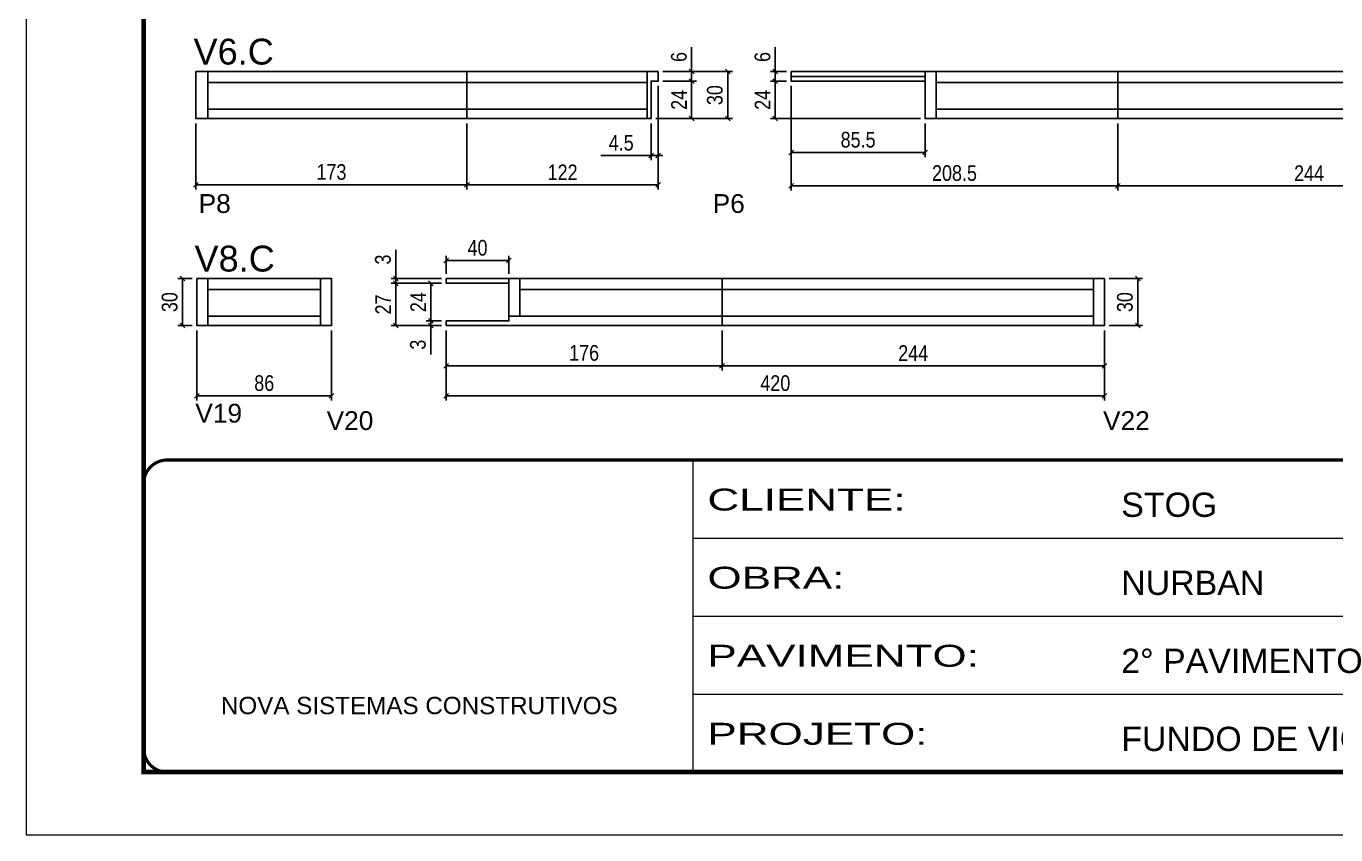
# Model space of a CAD drawing. Extents: x 2513 to 8766, y 921 to 4268.
# Drawn here: x 4111 to 4947, y 2070 to 2586 of the extents above; entities that cross this region are included whole.
import ezdxf

# ---------------------------------------------------------------- set-up
doc = ezdxf.new("R2010")
doc.units = 0
doc.linetypes.add('CONTINUO', pattern=[0])
doc.linetypes.add('DASHED', pattern=[0.75, 0.5, -0.25])
for name, color, linetype in [('5', 5, 'Continuous'), ('COTA', 241, 'Continuous'), ('NOMENCLATURA', 7, 'Continuous'), ('Painéis', 200, 'Continuous'), ('SARR_2.2x7', 40, 'Continuous'), ('SARR_EDITAR', 141, 'Continuous')]:
    doc.layers.add(name, color=color, linetype=linetype)
doc.layers.add('Folhas', color=255, linetype='Continuous', lineweight=9)
doc.layers.add('SARRAFO DE PRESSAO', color=251, linetype='DASHED', lineweight=9)
doc.styles.add('ARIAL', font='arial.ttf')
doc.styles.add('COTA TECNICA', font='techl___.ttf', dxfattribs={"height": 10})
doc.styles.add('COTA TECNICA-50', font='techl___.ttf', dxfattribs={"height": 10})
doc.styles.get("Standard").update_dxf_attribs({"font": 'arial.ttf'})
doc.styles.add('Tecnologia', font='')
doc.styles.get('Tecnologia').set_extended_font_data('Forgotten Futurist')
doc.dimstyles.new('COTA PAINEL-50', dxfattribs={"dimtxt": 10, "dimasz": 3, "dimexe": 3, "dimexo": 3, "dimgap": 3, "dimtad": 1, "dimdec": 1, "dimzin": 12, "dimdsep": 46, "dimtxsty": 'COTA TECNICA-50', "dimblk1": 'OBLIQUE', "dimblk2": 'OBLIQUE', "dimsah": 1, "dimcen": 0.9, "dimclrd": 4, "dimclre": 4, "dimclrt": 240, "dimadec": 1, "dimazin": 3, "dimtfac": 1, "dimtdec": 1, "dimtmove": 0, "dimatfit": 3, "dimfxl": 1, "dimtolj": 1, "dimtzin": 12, "dimarcsym": 0})
doc.dimstyles.new('PAINEL', dxfattribs={"dimtxt": 10, "dimasz": 3, "dimexe": 3, "dimexo": 3, "dimgap": 3, "dimtad": 1, "dimdec": 1, "dimzin": 12, "dimdsep": 46, "dimtxsty": 'COTA TECNICA', "dimblk1": 'OBLIQUE', "dimblk2": 'OBLIQUE', "dimsah": 1, "dimcen": 0.9, "dimclrd": 4, "dimclre": 4, "dimclrt": 240, "dimadec": 1, "dimazin": 3, "dimtfac": 1, "dimtdec": 1, "dimtmove": 0, "dimatfit": 3, "dimfxl": 1, "dimtolj": 1, "dimtzin": 12, "dimarcsym": 0})

# ---------------------------------------------------------------- blocks, each defined once
blk = doc.blocks.new('9999999999')
at = {"color": 30, "linetype": 'CONTINUO'}
for p, q in [((98564.56, 34230.21), (98564.56, 34429.45)), ((98564.56, 34379.64), (99583.98, 34379.64)), ((98564.56, 34329.83), (99487.98, 34329.83)), ((98564.56, 34280.02), (99487.98, 34280.02))]:
    blk.add_line(p, q, dxfattribs=at)
at = {"color": 30, "linetype": 'CONTINUO', "const_width": 2}
blk.add_lwpolyline([(99583.98, 34230.21), (99583.98, 34414.45, 0.414214), (99568.98, 34429.45), (98228.98, 34429.45, 0.414214), (98213.98, 34414.45), (98213.98, 34245.21, 0.414214), (98228.98, 34230.21), (99583.98, 34230.21)], format="xyb", dxfattribs=at)
at = {"layer": 'Folhas'}
blk.add_lwpolyline([(98138.98, 34190.21), (99623.98, 34190.21), (99623.98, 35240.21), (98138.98, 35240.21)], close=True, dxfattribs=at)
at = {"layer": 'Folhas', "color": 30, "const_width": 3}
blk.add_lwpolyline([(98213.98, 34230.21), (99583.98, 34230.21), (99583.98, 35200.21), (98213.98, 35200.21)], close=True, dxfattribs=at)
at = {"color": 7, "linetype": 'Continuous', "ltscale": 5, "style": 'ARIAL'}
for s, height, p in [('STOG', 15.483, (98837.68, 34393.13)), ('NURBAN', 15.483, (98837.68, 34343.32)), ('2° PAVIMENTO', 15.4829, (98837.68, 34293.51)), ('NOVA SISTEMAS CONSTRUTIVOS', 11.0592, (98263.19, 34267.21)), ('FUNDO DE VIGA', 15.4829, (98837.68, 34243.7))]:
    blk.add_text(s, height=height, dxfattribs=at).set_placement(p)
at = {"layer": 'Folhas', "color": 7, "style": 'Tecnologia', "width": 1.5}
for s, p in [('CLIENTE:', (98573.65, 34397.17)), ('OBRA:', (98573.65, 34347.31)), ('PAVIMENTO:', (98573.65, 34297.5)), ('PROJETO:', (98573.65, 34247.69))]:
    blk.add_text(s, height=14, dxfattribs=at).set_placement(p)
blk = doc.blocks.new('_Oblique')
at = {"color": 0, "linetype": 'ByBlock', "lineweight": -2}
blk.add_line((-0.5, -0.5), (0.5, 0.5), dxfattribs=at)
blk = doc.blocks.new('*D201')
at = {"layer": 'COTA', "color": 4, "lineweight": -2, "transparency": 16777216}
for p, q in [((4219.75, 2523.76), (4219.75, 2481.45)), ((4392.75, 2523.76), (4392.75, 2481.45)), ((4219.75, 2484.45), (4392.75, 2484.45))]:
    blk.add_line(p, q, dxfattribs=at)
at = {"layer": 'Defpoints', "color": 0, "transparency": 16777216}
for p in [(4219.75, 2526.76), (4392.75, 2526.76), (4392.75, 2484.45)]:
    blk.add_point(p, dxfattribs=at)
at = {"layer": 'COTA', "color": 4, "lineweight": -2, "transparency": 16777216, "xscale": 3, "yscale": 3, "zscale": 3, "rotation": 180}
blk.add_blockref('_Oblique', (4219.75, 2484.45), dxfattribs=at)
at = {"layer": 'COTA', "color": 4, "lineweight": -2, "transparency": 16777216, "xscale": 3, "yscale": 3, "zscale": 3}
blk.add_blockref('_Oblique', (4392.75, 2484.45), dxfattribs=at)
at = {"layer": 'COTA', "color": 240, "transparency": 16777216, "insert": (4306.25, 2492.66), "char_height": 10, "attachment_point": 5, "style": 'COTA TECNICA'}
blk.add_mtext('\\A1;173', dxfattribs=at)
blk = doc.blocks.new('*D202')
at = {"layer": 'COTA', "color": 4, "lineweight": -2, "transparency": 16777216}
for p, q in [((4514.75, 2547.76), (4514.75, 2481.45)), ((4392.75, 2523.76), (4392.75, 2481.45)), ((4392.75, 2484.45), (4514.75, 2484.45))]:
    blk.add_line(p, q, dxfattribs=at)
at = {"layer": 'Defpoints', "color": 0, "transparency": 16777216}
for p in [(4514.75, 2550.76), (4392.75, 2526.76), (4514.75, 2484.45)]:
    blk.add_point(p, dxfattribs=at)
at = {"layer": 'COTA', "color": 4, "lineweight": -2, "transparency": 16777216, "xscale": 3, "yscale": 3, "zscale": 3, "rotation": 180}
blk.add_blockref('_Oblique', (4392.75, 2484.45), dxfattribs=at)
at = {"layer": 'COTA', "color": 4, "lineweight": -2, "transparency": 16777216, "xscale": 3, "yscale": 3, "zscale": 3}
blk.add_blockref('_Oblique', (4514.75, 2484.45), dxfattribs=at)
at = {"layer": 'COTA', "color": 240, "transparency": 16777216, "insert": (4453.75, 2492.5), "char_height": 10, "attachment_point": 5, "style": 'COTA TECNICA'}
blk.add_mtext('\\A1;122', dxfattribs=at)
blk = doc.blocks.new('*D203')
at = {"layer": 'COTA', "color": 4, "lineweight": -2, "transparency": 16777216}
for p, q in [((4514.75, 2547.76), (4514.75, 2500.21)), ((4510.26, 2523.76), (4510.26, 2500.21)), ((4510.26, 2503.21), (4478.04, 2503.21)), ((4514.75, 2503.21), (4510.26, 2503.21)), ((4514.75, 2503.21), (4517.75, 2503.21))]:
    blk.add_line(p, q, dxfattribs=at)
at = {"layer": 'Defpoints', "color": 0, "transparency": 16777216}
for p in [(4514.75, 2550.76), (4510.26, 2526.76), (4510.26, 2503.21)]:
    blk.add_point(p, dxfattribs=at)
at = {"layer": 'COTA', "color": 4, "lineweight": -2, "transparency": 16777216, "xscale": 3, "yscale": 3, "zscale": 3}
blk.add_blockref('_Oblique', (4510.26, 2503.21), dxfattribs=at)
at = {"layer": 'COTA', "color": 4, "lineweight": -2, "transparency": 16777216, "xscale": 3, "yscale": 3, "zscale": 3, "rotation": 180}
blk.add_blockref('_Oblique', (4514.75, 2503.21), dxfattribs=at)
at = {"layer": 'COTA', "color": 240, "transparency": 16777216, "insert": (4491.15, 2511.32), "char_height": 10, "attachment_point": 5, "style": 'COTA TECNICA'}
blk.add_mtext('\\A1;4.5', dxfattribs=at)
blk = doc.blocks.new('*D82')
at = {"layer": 'COTA', "color": 4, "lineweight": -2, "transparency": 16777216}
for p, q in [((4517.75, 2550.76), (4539.1, 2550.76)), ((4536.1, 2526.76), (4536.1, 2550.76)), ((4513.26, 2526.76), (4539.1, 2526.76))]:
    blk.add_line(p, q, dxfattribs=at)
at = {"layer": 'Defpoints', "color": 0, "transparency": 16777216}
for p in [(4514.75, 2550.76), (4536.1, 2550.76), (4510.26, 2526.76)]:
    blk.add_point(p, dxfattribs=at)
at = {"layer": 'COTA', "color": 4, "lineweight": -2, "transparency": 16777216, "xscale": 3, "yscale": 3, "zscale": 3}
for p, rotation in [((4536.1, 2550.76), 90), ((4536.1, 2526.76), 270)]:
    blk.add_blockref('_Oblique', p, dxfattribs=dict(at, rotation=rotation))
at = {"layer": 'COTA', "color": 240, "transparency": 16777216, "insert": (4528.03, 2538.76), "char_height": 10, "attachment_point": 5, "rotation": 90, "style": 'COTA TECNICA'}
blk.add_mtext('\\A1;24', dxfattribs=at)
blk = doc.blocks.new('*D204')
at = {"layer": 'COTA', "color": 4, "lineweight": -2, "transparency": 16777216}
for p, q in [((4536.1, 2556.76), (4536.1, 2572.43)), ((4517.75, 2556.76), (4539.1, 2556.76)), ((4517.75, 2550.76), (4539.1, 2550.76)), ((4536.1, 2550.76), (4536.1, 2556.76))]:
    blk.add_line(p, q, dxfattribs=at)
at = {"layer": 'Defpoints', "color": 0, "transparency": 16777216}
for p in [(4514.75, 2556.76), (4514.75, 2550.76), (4536.1, 2556.76)]:
    blk.add_point(p, dxfattribs=at)
at = {"layer": 'COTA', "color": 4, "lineweight": -2, "transparency": 16777216, "xscale": 3, "yscale": 3, "zscale": 3}
for p, rotation in [((4536.1, 2556.76), 90), ((4536.1, 2550.76), 270)]:
    blk.add_blockref('_Oblique', p, dxfattribs=dict(at, rotation=rotation))
at = {"layer": 'COTA', "color": 240, "transparency": 16777216, "insert": (4528, 2566.1), "char_height": 10, "attachment_point": 5, "rotation": 90, "style": 'COTA TECNICA'}
blk.add_mtext('\\A1;6', dxfattribs=at)
blk = doc.blocks.new('*D83')
at = {"layer": 'COTA', "color": 4, "lineweight": -2, "transparency": 16777216}
for p, q in [((4517.75, 2556.76), (4562.13, 2556.76)), ((4559.13, 2556.76), (4559.13, 2526.76)), ((4513.26, 2526.76), (4562.13, 2526.76))]:
    blk.add_line(p, q, dxfattribs=at)
at = {"layer": 'Defpoints', "color": 0, "transparency": 16777216}
for p in [(4514.75, 2556.76), (4510.26, 2526.76), (4559.13, 2526.76)]:
    blk.add_point(p, dxfattribs=at)
at = {"layer": 'COTA', "color": 4, "lineweight": -2, "transparency": 16777216, "xscale": 3, "yscale": 3, "zscale": 3}
for p, rotation in [((4559.13, 2556.76), 90), ((4559.13, 2526.76), 270)]:
    blk.add_blockref('_Oblique', p, dxfattribs=dict(at, rotation=rotation))
at = {"layer": 'COTA', "color": 240, "transparency": 16777216, "insert": (4550.91, 2541.76), "char_height": 10, "attachment_point": 5, "rotation": 90, "style": 'COTA TECNICA'}
blk.add_mtext('\\A1;30', dxfattribs=at)
blk = doc.blocks.new('*D205')
at = {"layer": 'COTA', "color": 4, "lineweight": -2, "transparency": 16777216}
for p, q in [((4599.54, 2547.76), (4599.54, 2502.12)), ((4685.04, 2523.76), (4685.04, 2502.12)), ((4599.54, 2505.12), (4685.04, 2505.12))]:
    blk.add_line(p, q, dxfattribs=at)
at = {"layer": 'Defpoints', "color": 0, "transparency": 16777216}
for p in [(4599.54, 2550.76), (4685.04, 2526.76), (4685.04, 2505.12)]:
    blk.add_point(p, dxfattribs=at)
at = {"layer": 'COTA', "color": 4, "lineweight": -2, "transparency": 16777216, "xscale": 3, "yscale": 3, "zscale": 3, "rotation": 180}
blk.add_blockref('_Oblique', (4599.54, 2505.12), dxfattribs=at)
at = {"layer": 'COTA', "color": 4, "lineweight": -2, "transparency": 16777216, "xscale": 3, "yscale": 3, "zscale": 3}
blk.add_blockref('_Oblique', (4685.04, 2505.12), dxfattribs=at)
at = {"layer": 'COTA', "color": 240, "transparency": 16777216, "insert": (4642.29, 2513.25), "char_height": 10, "attachment_point": 5, "style": 'COTA TECNICA'}
blk.add_mtext('\\A1;85.5', dxfattribs=at)
blk = doc.blocks.new('*D206')
at = {"layer": 'COTA', "color": 4, "lineweight": -2, "transparency": 16777216}
for p, q in [((4589.41, 2556.76), (4589.41, 2572.43)), ((4596.54, 2556.76), (4586.41, 2556.76)), ((4596.54, 2550.76), (4586.41, 2550.76)), ((4589.41, 2550.76), (4589.41, 2556.76))]:
    blk.add_line(p, q, dxfattribs=at)
at = {"layer": 'Defpoints', "color": 0, "transparency": 16777216}
for p in [(4589.41, 2556.76), (4599.54, 2556.76), (4599.54, 2550.76)]:
    blk.add_point(p, dxfattribs=at)
at = {"layer": 'COTA', "color": 4, "lineweight": -2, "transparency": 16777216, "xscale": 3, "yscale": 3, "zscale": 3}
for p, rotation in [((4589.41, 2556.76), 90), ((4589.41, 2550.76), 270)]:
    blk.add_blockref('_Oblique', p, dxfattribs=dict(at, rotation=rotation))
at = {"layer": 'COTA', "color": 240, "transparency": 16777216, "insert": (4581.31, 2566.1), "char_height": 10, "attachment_point": 5, "rotation": 90, "style": 'COTA TECNICA'}
blk.add_mtext('\\A1;6', dxfattribs=at)
blk = doc.blocks.new('*D84')
at = {"layer": 'COTA', "color": 4, "lineweight": -2, "transparency": 16777216}
for p, q in [((4596.54, 2550.76), (4586.41, 2550.76)), ((4589.41, 2526.76), (4589.41, 2550.76)), ((4682.04, 2526.76), (4586.41, 2526.76))]:
    blk.add_line(p, q, dxfattribs=at)
at = {"layer": 'Defpoints', "color": 0, "transparency": 16777216}
for p in [(4589.41, 2550.76), (4599.54, 2550.76), (4685.04, 2526.76)]:
    blk.add_point(p, dxfattribs=at)
at = {"layer": 'COTA', "color": 4, "lineweight": -2, "transparency": 16777216, "xscale": 3, "yscale": 3, "zscale": 3}
for p, rotation in [((4589.41, 2550.76), 90), ((4589.41, 2526.76), 270)]:
    blk.add_blockref('_Oblique', p, dxfattribs=dict(at, rotation=rotation))
at = {"layer": 'COTA', "color": 240, "transparency": 16777216, "insert": (4581.34, 2538.76), "char_height": 10, "attachment_point": 5, "rotation": 90, "style": 'COTA TECNICA'}
blk.add_mtext('\\A1;24', dxfattribs=at)
blk = doc.blocks.new('*D85')
at = {"layer": 'COTA', "color": 4, "lineweight": -2, "transparency": 16777216}
for p, q in [((4599.54, 2547.76), (4599.54, 2480.85)), ((4808.04, 2523.76), (4808.04, 2480.85)), ((4599.54, 2483.85), (4808.04, 2483.85))]:
    blk.add_line(p, q, dxfattribs=at)
at = {"layer": 'Defpoints', "color": 0, "transparency": 16777216}
for p in [(4599.54, 2550.76), (4808.04, 2526.76), (4808.04, 2483.85)]:
    blk.add_point(p, dxfattribs=at)
at = {"layer": 'COTA', "color": 4, "lineweight": -2, "transparency": 16777216, "xscale": 3, "yscale": 3, "zscale": 3, "rotation": 180}
blk.add_blockref('_Oblique', (4599.54, 2483.85), dxfattribs=at)
at = {"layer": 'COTA', "color": 4, "lineweight": -2, "transparency": 16777216, "xscale": 3, "yscale": 3, "zscale": 3}
blk.add_blockref('_Oblique', (4808.04, 2483.85), dxfattribs=at)
at = {"layer": 'COTA', "color": 240, "transparency": 16777216, "insert": (4703.79, 2491.98), "char_height": 10, "attachment_point": 5, "style": 'COTA TECNICA'}
blk.add_mtext('\\A1;208.5', dxfattribs=at)
blk = doc.blocks.new('*D207')
at = {"layer": 'COTA', "color": 4, "lineweight": -2, "transparency": 16777216}
for p, q in [((5052.04, 2542.76), (5052.04, 2480.85)), ((4808.04, 2523.76), (4808.04, 2480.85)), ((5052.04, 2483.85), (4808.04, 2483.85))]:
    blk.add_line(p, q, dxfattribs=at)
at = {"layer": 'Defpoints', "color": 0, "transparency": 16777216}
for p in [(5052.04, 2545.76), (4808.04, 2526.76), (4808.04, 2483.85)]:
    blk.add_point(p, dxfattribs=at)
at = {"layer": 'COTA', "color": 4, "lineweight": -2, "transparency": 16777216, "xscale": 3, "yscale": 3, "zscale": 3, "rotation": 180}
blk.add_blockref('_Oblique', (4808.04, 2483.85), dxfattribs=at)
at = {"layer": 'COTA', "color": 4, "lineweight": -2, "transparency": 16777216, "xscale": 3, "yscale": 3, "zscale": 3}
blk.add_blockref('_Oblique', (5052.04, 2483.85), dxfattribs=at)
at = {"layer": 'COTA', "color": 240, "transparency": 16777216, "insert": (4930.04, 2491.93), "char_height": 10, "attachment_point": 5, "style": 'COTA TECNICA'}
blk.add_mtext('\\A1;244', dxfattribs=at)
blk = doc.blocks.new('*D258')
at = {"layer": 'COTA', "color": 4, "linetype": 'ByBlock', "lineweight": -2, "transparency": 16777216}
for p, q in [((4220.38, 2391.65), (4220.38, 2346.8)), ((4306.38, 2391.65), (4306.38, 2346.8)), ((4220.38, 2349.8), (4306.38, 2349.8))]:
    blk.add_line(p, q, dxfattribs=at)
at = {"layer": 'Defpoints', "color": 0, "linetype": 'ByBlock', "transparency": 16777216}
for p in [(4220.38, 2394.65), (4306.38, 2394.65), (4306.38, 2349.8)]:
    blk.add_point(p, dxfattribs=at)
at = {"layer": 'COTA', "color": 4, "linetype": 'ByBlock', "lineweight": -2, "transparency": 16777216, "xscale": 3, "yscale": 3, "zscale": 3, "rotation": 180}
blk.add_blockref('_Oblique', (4220.38, 2349.8), dxfattribs=at)
at = {"layer": 'COTA', "color": 4, "linetype": 'ByBlock', "lineweight": -2, "transparency": 16777216, "xscale": 3, "yscale": 3, "zscale": 3}
blk.add_blockref('_Oblique', (4306.38, 2349.8), dxfattribs=at)
at = {"layer": 'COTA', "color": 240, "linetype": 'ByBlock', "transparency": 16777216, "insert": (4263.38, 2357.92), "char_height": 10, "attachment_point": 5, "style": 'COTA TECNICA-50'}
blk.add_mtext('\\A1;86', dxfattribs=at)
blk = doc.blocks.new('*D254')
at = {"layer": 'COTA', "color": 4, "lineweight": -2, "transparency": 16777216}
for p, q in [((4217.38, 2424.65), (4208.25, 2424.65)), ((4211.25, 2424.65), (4211.25, 2394.65)), ((4217.38, 2394.65), (4208.25, 2394.65))]:
    blk.add_line(p, q, dxfattribs=at)
at = {"layer": 'Defpoints', "color": 0, "transparency": 16777216}
for p in [(4220.38, 2424.65), (4211.25, 2394.65), (4220.38, 2394.65)]:
    blk.add_point(p, dxfattribs=at)
at = {"layer": 'COTA', "color": 4, "lineweight": -2, "transparency": 16777216, "xscale": 3, "yscale": 3, "zscale": 3}
for p, rotation in [((4211.25, 2424.65), 90), ((4211.25, 2394.65), 270)]:
    blk.add_blockref('_Oblique', p, dxfattribs=dict(at, rotation=rotation))
at = {"layer": 'COTA', "color": 240, "transparency": 16777216, "insert": (4203.03, 2409.65), "char_height": 10, "attachment_point": 5, "rotation": 90, "style": 'COTA TECNICA'}
blk.add_mtext('\\A1;30', dxfattribs=at)
blk = doc.blocks.new('*D345')
at = {"layer": 'COTA', "color": 4, "linetype": 'ByBlock', "lineweight": -2, "transparency": 16777216}
for p, q in [((4379.46, 2391.65), (4379.46, 2346.8)), ((4799.46, 2391.65), (4799.46, 2346.8)), ((4379.46, 2349.8), (4799.46, 2349.8))]:
    blk.add_line(p, q, dxfattribs=at)
at = {"layer": 'Defpoints', "color": 0, "linetype": 'ByBlock', "transparency": 16777216}
for p in [(4379.46, 2394.65), (4799.46, 2394.65), (4799.46, 2349.8)]:
    blk.add_point(p, dxfattribs=at)
at = {"layer": 'COTA', "color": 4, "linetype": 'ByBlock', "lineweight": -2, "transparency": 16777216, "xscale": 3, "yscale": 3, "zscale": 3, "rotation": 180}
blk.add_blockref('_Oblique', (4379.46, 2349.8), dxfattribs=at)
at = {"layer": 'COTA', "color": 4, "linetype": 'ByBlock', "lineweight": -2, "transparency": 16777216, "xscale": 3, "yscale": 3, "zscale": 3}
blk.add_blockref('_Oblique', (4799.46, 2349.8), dxfattribs=at)
at = {"layer": 'COTA', "color": 240, "linetype": 'ByBlock', "transparency": 16777216, "insert": (4589.46, 2357.9), "char_height": 10, "attachment_point": 5, "style": 'COTA TECNICA-50'}
blk.add_mtext('\\A1;420', dxfattribs=at)
blk = doc.blocks.new('*D346')
at = {"layer": 'COTA', "color": 4, "lineweight": -2, "transparency": 16777216}
for p, q in [((4555.46, 2391.65), (4555.46, 2366.07)), ((4799.46, 2391.65), (4799.46, 2366.07)), ((4555.46, 2369.07), (4799.46, 2369.07))]:
    blk.add_line(p, q, dxfattribs=at)
at = {"layer": 'Defpoints', "color": 0, "transparency": 16777216}
for p in [(4555.46, 2394.65), (4799.46, 2394.65), (4799.46, 2369.07)]:
    blk.add_point(p, dxfattribs=at)
at = {"layer": 'COTA', "color": 4, "lineweight": -2, "transparency": 16777216, "xscale": 3, "yscale": 3, "zscale": 3, "rotation": 180}
blk.add_blockref('_Oblique', (4555.46, 2369.07), dxfattribs=at)
at = {"layer": 'COTA', "color": 4, "lineweight": -2, "transparency": 16777216, "xscale": 3, "yscale": 3, "zscale": 3}
blk.add_blockref('_Oblique', (4799.46, 2369.07), dxfattribs=at)
at = {"layer": 'COTA', "color": 240, "transparency": 16777216, "insert": (4677.46, 2377.15), "char_height": 10, "attachment_point": 5, "style": 'COTA TECNICA'}
blk.add_mtext('\\A1;244', dxfattribs=at)
blk = doc.blocks.new('*D347')
at = {"layer": 'COTA', "color": 4, "lineweight": -2, "transparency": 16777216}
for p, q in [((4802.46, 2424.65), (4823.78, 2424.65)), ((4820.78, 2424.65), (4820.78, 2394.65)), ((4802.46, 2394.65), (4823.78, 2394.65))]:
    blk.add_line(p, q, dxfattribs=at)
at = {"layer": 'Defpoints', "color": 0, "transparency": 16777216}
for p in [(4799.46, 2424.65), (4799.46, 2394.65), (4820.78, 2394.65)]:
    blk.add_point(p, dxfattribs=at)
at = {"layer": 'COTA', "color": 4, "lineweight": -2, "transparency": 16777216, "xscale": 3, "yscale": 3, "zscale": 3}
for p, rotation in [((4820.78, 2424.65), 90), ((4820.78, 2394.65), 270)]:
    blk.add_blockref('_Oblique', p, dxfattribs=dict(at, rotation=rotation))
at = {"layer": 'COTA', "color": 240, "transparency": 16777216, "insert": (4812.56, 2409.65), "char_height": 10, "attachment_point": 5, "rotation": 90, "style": 'COTA TECNICA'}
blk.add_mtext('\\A1;30', dxfattribs=at)
blk = doc.blocks.new('*D348')
at = {"layer": 'Defpoints', "color": 0, "transparency": 16777216}
for p in [(4379.46, 2394.65), (4555.46, 2394.65), (4555.46, 2369.07)]:
    blk.add_point(p, dxfattribs=at)
at = {"layer": 'Painéis', "color": 4, "lineweight": -2, "transparency": 16777216}
for p, q in [((4379.46, 2391.65), (4379.46, 2366.07)), ((4555.46, 2391.65), (4555.46, 2366.07)), ((4379.46, 2369.07), (4555.46, 2369.07))]:
    blk.add_line(p, q, dxfattribs=at)
at = {"layer": 'Painéis', "color": 4, "lineweight": -2, "transparency": 16777216, "xscale": 3, "yscale": 3, "zscale": 3, "rotation": 180}
blk.add_blockref('_Oblique', (4379.46, 2369.07), dxfattribs=at)
at = {"layer": 'Painéis', "color": 4, "lineweight": -2, "transparency": 16777216, "xscale": 3, "yscale": 3, "zscale": 3}
blk.add_blockref('_Oblique', (4555.46, 2369.07), dxfattribs=at)
at = {"layer": 'Painéis', "color": 240, "transparency": 16777216, "insert": (4467.46, 2377.18), "char_height": 10, "attachment_point": 5, "style": 'COTA TECNICA'}
blk.add_mtext('\\A1;176', dxfattribs=at)
blk = doc.blocks.new('*D349')
at = {"layer": 'Defpoints', "color": 0, "transparency": 16777216}
for p in [(4419.46, 2436.17), (4379.46, 2424.65), (4419.46, 2424.65)]:
    blk.add_point(p, dxfattribs=at)
at = {"layer": 'Painéis', "color": 4, "lineweight": -2, "transparency": 16777216}
for p, q in [((4379.46, 2427.65), (4379.46, 2439.17)), ((4379.46, 2436.17), (4419.46, 2436.17)), ((4419.46, 2427.65), (4419.46, 2439.17))]:
    blk.add_line(p, q, dxfattribs=at)
at = {"layer": 'Painéis', "color": 4, "lineweight": -2, "transparency": 16777216, "xscale": 3, "yscale": 3, "zscale": 3, "rotation": 180}
blk.add_blockref('_Oblique', (4379.46, 2436.17), dxfattribs=at)
at = {"layer": 'Painéis', "color": 4, "lineweight": -2, "transparency": 16777216, "xscale": 3, "yscale": 3, "zscale": 3}
blk.add_blockref('_Oblique', (4419.46, 2436.17), dxfattribs=at)
at = {"layer": 'Painéis', "color": 240, "transparency": 16777216, "insert": (4399.46, 2444.27), "char_height": 10, "attachment_point": 5, "style": 'COTA TECNICA'}
blk.add_mtext('\\A1;40', dxfattribs=at)
blk = doc.blocks.new('*D350')
at = {"layer": 'Defpoints', "color": 0, "transparency": 16777216}
for p in [(4369.69, 2394.65), (4379.46, 2397.65), (4379.46, 2394.65)]:
    blk.add_point(p, dxfattribs=at)
at = {"layer": 'Painéis', "color": 4, "lineweight": -2, "transparency": 16777216}
for p, q in [((4369.69, 2397.65), (4369.69, 2400.65)), ((4376.46, 2397.65), (4366.69, 2397.65)), ((4376.46, 2394.65), (4366.69, 2394.65)), ((4369.69, 2397.65), (4369.69, 2394.65)), ((4369.69, 2394.65), (4369.69, 2376.32))]:
    blk.add_line(p, q, dxfattribs=at)
at = {"layer": 'Painéis', "color": 4, "lineweight": -2, "transparency": 16777216, "xscale": 3, "yscale": 3, "zscale": 3}
for p, rotation in [((4369.69, 2397.65), 270), ((4369.69, 2394.65), 90)]:
    blk.add_blockref('_Oblique', p, dxfattribs=dict(at, rotation=rotation))
at = {"layer": 'Painéis', "color": 240, "transparency": 16777216, "insert": (4361.47, 2382.49), "char_height": 10, "attachment_point": 5, "rotation": 90, "style": 'COTA TECNICA'}
blk.add_mtext('\\A1;3', dxfattribs=at)
blk = doc.blocks.new('*D351')
at = {"layer": 'Defpoints', "color": 0, "transparency": 16777216}
for p in [(4369.69, 2421.65), (4379.46, 2421.65), (4379.46, 2397.65)]:
    blk.add_point(p, dxfattribs=at)
at = {"layer": 'Painéis', "color": 4, "lineweight": -2, "transparency": 16777216}
for p, q in [((4376.46, 2421.65), (4366.69, 2421.65)), ((4369.69, 2397.65), (4369.69, 2421.65)), ((4376.46, 2397.65), (4366.69, 2397.65))]:
    blk.add_line(p, q, dxfattribs=at)
at = {"layer": 'Painéis', "color": 4, "lineweight": -2, "transparency": 16777216, "xscale": 3, "yscale": 3, "zscale": 3}
for p, rotation in [((4369.69, 2421.65), 90), ((4369.69, 2397.65), 270)]:
    blk.add_blockref('_Oblique', p, dxfattribs=dict(at, rotation=rotation))
at = {"layer": 'Painéis', "color": 240, "transparency": 16777216, "insert": (4361.62, 2409.65), "char_height": 10, "attachment_point": 5, "rotation": 90, "style": 'COTA TECNICA'}
blk.add_mtext('\\A1;24', dxfattribs=at)
blk = doc.blocks.new('*D352')
at = {"layer": 'Defpoints', "color": 0, "transparency": 16777216}
for p in [(4347.34, 2421.65), (4379.46, 2421.65), (4379.46, 2394.65)]:
    blk.add_point(p, dxfattribs=at)
at = {"layer": 'Painéis', "color": 4, "lineweight": -2, "transparency": 16777216}
for p, q in [((4376.46, 2421.65), (4344.34, 2421.65)), ((4347.34, 2394.65), (4347.34, 2421.65)), ((4376.46, 2394.65), (4344.34, 2394.65))]:
    blk.add_line(p, q, dxfattribs=at)
at = {"layer": 'Painéis', "color": 4, "lineweight": -2, "transparency": 16777216, "xscale": 3, "yscale": 3, "zscale": 3}
for p, rotation in [((4347.34, 2421.65), 90), ((4347.34, 2394.65), 270)]:
    blk.add_blockref('_Oblique', p, dxfattribs=dict(at, rotation=rotation))
at = {"layer": 'Painéis', "color": 240, "transparency": 16777216, "insert": (4339.27, 2408.15), "char_height": 10, "attachment_point": 5, "rotation": 90, "style": 'COTA TECNICA'}
blk.add_mtext('\\A1;27', dxfattribs=at)
blk = doc.blocks.new('*D353')
at = {"layer": 'Defpoints', "color": 0, "transparency": 16777216}
for p in [(4347.34, 2424.65), (4379.46, 2424.65), (4379.46, 2421.65)]:
    blk.add_point(p, dxfattribs=at)
at = {"layer": 'Painéis', "color": 4, "lineweight": -2, "transparency": 16777216}
for p, q in [((4347.34, 2424.65), (4347.34, 2442.98)), ((4376.46, 2424.65), (4344.34, 2424.65)), ((4347.34, 2421.65), (4347.34, 2424.65)), ((4376.46, 2421.65), (4344.34, 2421.65)), ((4347.34, 2421.65), (4347.34, 2418.65))]:
    blk.add_line(p, q, dxfattribs=at)
at = {"layer": 'Painéis', "color": 4, "lineweight": -2, "transparency": 16777216, "xscale": 3, "yscale": 3, "zscale": 3}
for p, rotation in [((4347.34, 2424.65), 270), ((4347.34, 2421.65), 90)]:
    blk.add_blockref('_Oblique', p, dxfattribs=dict(at, rotation=rotation))
at = {"layer": 'Painéis', "color": 240, "transparency": 16777216, "insert": (4339.12, 2436.82), "char_height": 10, "attachment_point": 5, "rotation": 90, "style": 'COTA TECNICA'}
blk.add_mtext('\\A1;3', dxfattribs=at)

msp = doc.modelspace()

# ---------------------------------------------------------------- linework, layer by layer
at = {"layer": 'Painéis'}
for p, q in [((4392.75, 2526.76), (4392.75, 2556.76)), ((4808.04, 2526.76), (4808.04, 2556.76)), ((4419.46, 2421.65), (4419.46, 2424.65))]:
    msp.add_line(p, q, dxfattribs=at)
at = {"layer": 'Painéis', "linetype": 'ByBlock'}
msp.add_line((4555.46, 2424.65), (4555.46, 2394.65), dxfattribs=at)
at = {"layer": 'Painéis'}
for points in [[(4514.75, 2556.76), (4514.75, 2550.76), (4510.26, 2550.76), (4510.26, 2526.76), (4219.75, 2526.76), (4219.75, 2556.76), (4514.75, 2556.76)], [(4599.54, 2556.76), (4599.54, 2550.76), (4685.04, 2550.76), (4685.04, 2526.76), (4996.04, 2526.76), (4996.14, 2545.76), (5052.04, 2545.76), (5052.04, 2556.76), (4599.54, 2556.76)]]:
    msp.add_lwpolyline(points, dxfattribs=at)
at = {"layer": 'Painéis', "linetype": 'ByBlock'}
msp.add_lwpolyline([(4220.38, 2424.65), (4220.38, 2394.65), (4306.38, 2394.65), (4306.38, 2424.65)], close=True, dxfattribs=at)
for points in [[(4379.46, 2421.65), (4379.46, 2424.65), (4799.46, 2424.65), (4799.46, 2394.65), (4379.46, 2394.65), (4379.46, 2397.65)], [(4379.46, 2421.65), (4419.46, 2421.65), (4419.46, 2397.65), (4379.46, 2397.65)]]:
    msp.add_lwpolyline(points, dxfattribs=at)
at = {"layer": 'SARR_2.2x7', "linetype": 'Continuous'}
for p, q in [((4227.48, 2556.76), (4227.48, 2526.76)), ((4227.48, 2549.76), (4392.75, 2549.76)), ((4392.75, 2549.76), (4507.75, 2549.76)), ((4507.75, 2556.76), (4507.75, 2526.76)), ((4685.04, 2550.76), (4685.04, 2556.76)), ((4692.04, 2556.76), (4692.04, 2526.76)), ((4692.04, 2549.76), (4808.04, 2549.76)), ((4808.04, 2549.76), (4988.94, 2549.76)), ((4227.48, 2532.76), (4392.75, 2532.76)), ((4392.75, 2532.76), (4507.75, 2532.76)), ((4692.04, 2532.76), (4808.04, 2532.76)), ((4808.04, 2532.76), (4988.94, 2532.76)), ((4227.38, 2424.65), (4227.38, 2394.65)), ((4299.38, 2424.65), (4299.38, 2394.65)), ((4426.46, 2400.65), (4426.46, 2424.65)), ((4792.46, 2424.65), (4792.46, 2394.65)), ((4227.38, 2417.65), (4299.38, 2417.65)), ((4555.46, 2417.65), (4426.46, 2417.65)), ((4555.46, 2417.65), (4792.46, 2417.65)), ((4227.38, 2400.65), (4299.38, 2400.65)), ((4555.46, 2400.65), (4419.46, 2400.65)), ((4555.46, 2400.65), (4792.46, 2400.65))]:
    msp.add_line(p, q, dxfattribs=at)
at = {"layer": 'SARR_EDITAR', "linetype": 'Continuous'}
msp.add_line((4599.54, 2553.76), (4685.04, 2553.76), dxfattribs=at)

# ---------------------------------------------------------------- block references
at = {"layer": 'SARRAFO DE PRESSAO', "color": 6, "linetype": 'ByBlock'}
msp.add_blockref('9999999999', (-94027.49, -32120.54), dxfattribs=at)

# ---------------------------------------------------------------- texts
at = {"layer": '5', "linetype": 'Continuous'}
for s, p in [('P8', (4221.53, 2466.58)), ('P6', (4549.51, 2466.58)), ('V19', (4219.41, 2332.77)), ('V20', (4303.18, 2328.03)), ('V22', (4798.59, 2328.03))]:
    msp.add_text(s, height=12, rotation=359.99996, dxfattribs=at).set_placement(p)
at = {"layer": 'NOMENCLATURA', "linetype": 'Continuous'}
for s, p in [('V6.C', (4218.26, 2561.29)), ('V8.C', (4218.88, 2429.18))]:
    msp.add_text(s, height=16.5, dxfattribs=at).set_placement(p)

# ---------------------------------------------------------------- dimensions: what is measured, and where the dimension line sits
at = {"layer": 'COTA'}
for base, p1, p2, picture, middle in [((4536.1, 2556.76), (4514.75, 2550.76), (4514.75, 2556.76), '*D204', (4528, 2566.1)), ((4589.41, 2556.76), (4599.54, 2550.76), (4599.54, 2556.76), '*D206', (4581.31, 2566.1)), ((4559.13, 2526.76), (4514.75, 2556.76), (4510.26, 2526.76), '*D83', (4550.91, 2541.76)), ((4536.1, 2550.76), (4510.26, 2526.76), (4514.75, 2550.76), '*D82', (4528.03, 2538.76)), ((4589.41, 2550.76), (4685.04, 2526.76), (4599.54, 2550.76), '*D84', (4581.34, 2538.76)), ((4211.25, 2394.65), (4220.38, 2424.65), (4220.38, 2394.65), '*D254', (4203.03, 2409.65)), ((4820.78, 2394.65), (4799.46, 2424.65), (4799.46, 2394.65), '*D347', (4812.56, 2409.65))]:
    dim = msp.add_linear_dim(base=base, p1=p1, p2=p2, angle=90, dimstyle='PAINEL', dxfattribs=at)
    dim.commit()
    dim.dimension.update_dxf_attribs({"geometry": picture, "text_midpoint": middle})
for base, p1, p2, picture, middle in [((4514.75, 2484.45), (4392.75, 2526.76), (4514.75, 2550.76), '*D202', (4453.75, 2492.5)), ((4510.26, 2503.21), (4514.75, 2550.76), (4510.26, 2526.76), '*D203', (4491.15, 2511.32)), ((4685.04, 2505.12), (4599.54, 2550.76), (4685.04, 2526.76), '*D205', (4642.29, 2513.25)), ((4808.04, 2483.85), (4599.54, 2550.76), (4808.04, 2526.76), '*D85', (4703.79, 2491.98)), ((4808.04, 2483.85), (5052.04, 2545.76), (4808.04, 2526.76), '*D207', (4930.04, 2491.93)), ((4392.75, 2484.45), (4219.75, 2526.76), (4392.75, 2526.76), '*D201', (4306.25, 2492.66)), ((4799.46, 2369.07), (4555.46, 2394.65), (4799.46, 2394.65), '*D346', (4677.46, 2377.15))]:
    dim = msp.add_linear_dim(base=base, p1=p1, p2=p2, dimstyle='PAINEL', dxfattribs=at)
    dim.commit()
    dim.dimension.update_dxf_attribs({"geometry": picture, "text_midpoint": middle})
at = {"layer": 'COTA', "color": 1, "linetype": 'ByBlock'}
for base, p1, p2, picture, middle in [((4306.38, 2349.8), (4220.38, 2394.65), (4306.38, 2394.65), '*D258', (4263.38, 2357.92)), ((4799.46, 2349.8), (4379.46, 2394.65), (4799.46, 2394.65), '*D345', (4589.46, 2357.9))]:
    dim = msp.add_linear_dim(base=base, p1=p1, p2=p2, dimstyle='COTA PAINEL-50', override={"dimarcsym": 1}, dxfattribs=at)
    dim.commit()
    dim.dimension.update_dxf_attribs({"geometry": picture, "text_midpoint": middle})
at = {"layer": 'Painéis'}
for base, p1, p2, picture, middle in [((4419.46, 2436.17), (4379.46, 2424.65), (4419.46, 2424.65), '*D349', (4399.46, 2444.27)), ((4555.46, 2369.07), (4379.46, 2394.65), (4555.46, 2394.65), '*D348', (4467.46, 2377.18))]:
    dim = msp.add_linear_dim(base=base, p1=p1, p2=p2, dimstyle='PAINEL', dxfattribs=at)
    dim.commit()
    dim.dimension.update_dxf_attribs({"geometry": picture, "text_midpoint": middle})
for base, p1, p2, picture, middle in [((4347.34, 2424.65), (4379.46, 2421.65), (4379.46, 2424.65), '*D353', (4339.12, 2436.82)), ((4347.34, 2421.65), (4379.46, 2394.65), (4379.46, 2421.65), '*D352', (4339.27, 2408.15)), ((4369.69, 2421.65), (4379.46, 2397.65), (4379.46, 2421.65), '*D351', (4361.62, 2409.65)), ((4369.69, 2394.65), (4379.46, 2397.65), (4379.46, 2394.65), '*D350', (4361.47, 2382.49))]:
    dim = msp.add_linear_dim(base=base, p1=p1, p2=p2, angle=90, dimstyle='PAINEL', dxfattribs=at)
    dim.commit()
    dim.dimension.update_dxf_attribs({"geometry": picture, "text_midpoint": middle})

doc.saveas('drawing.dxf')
